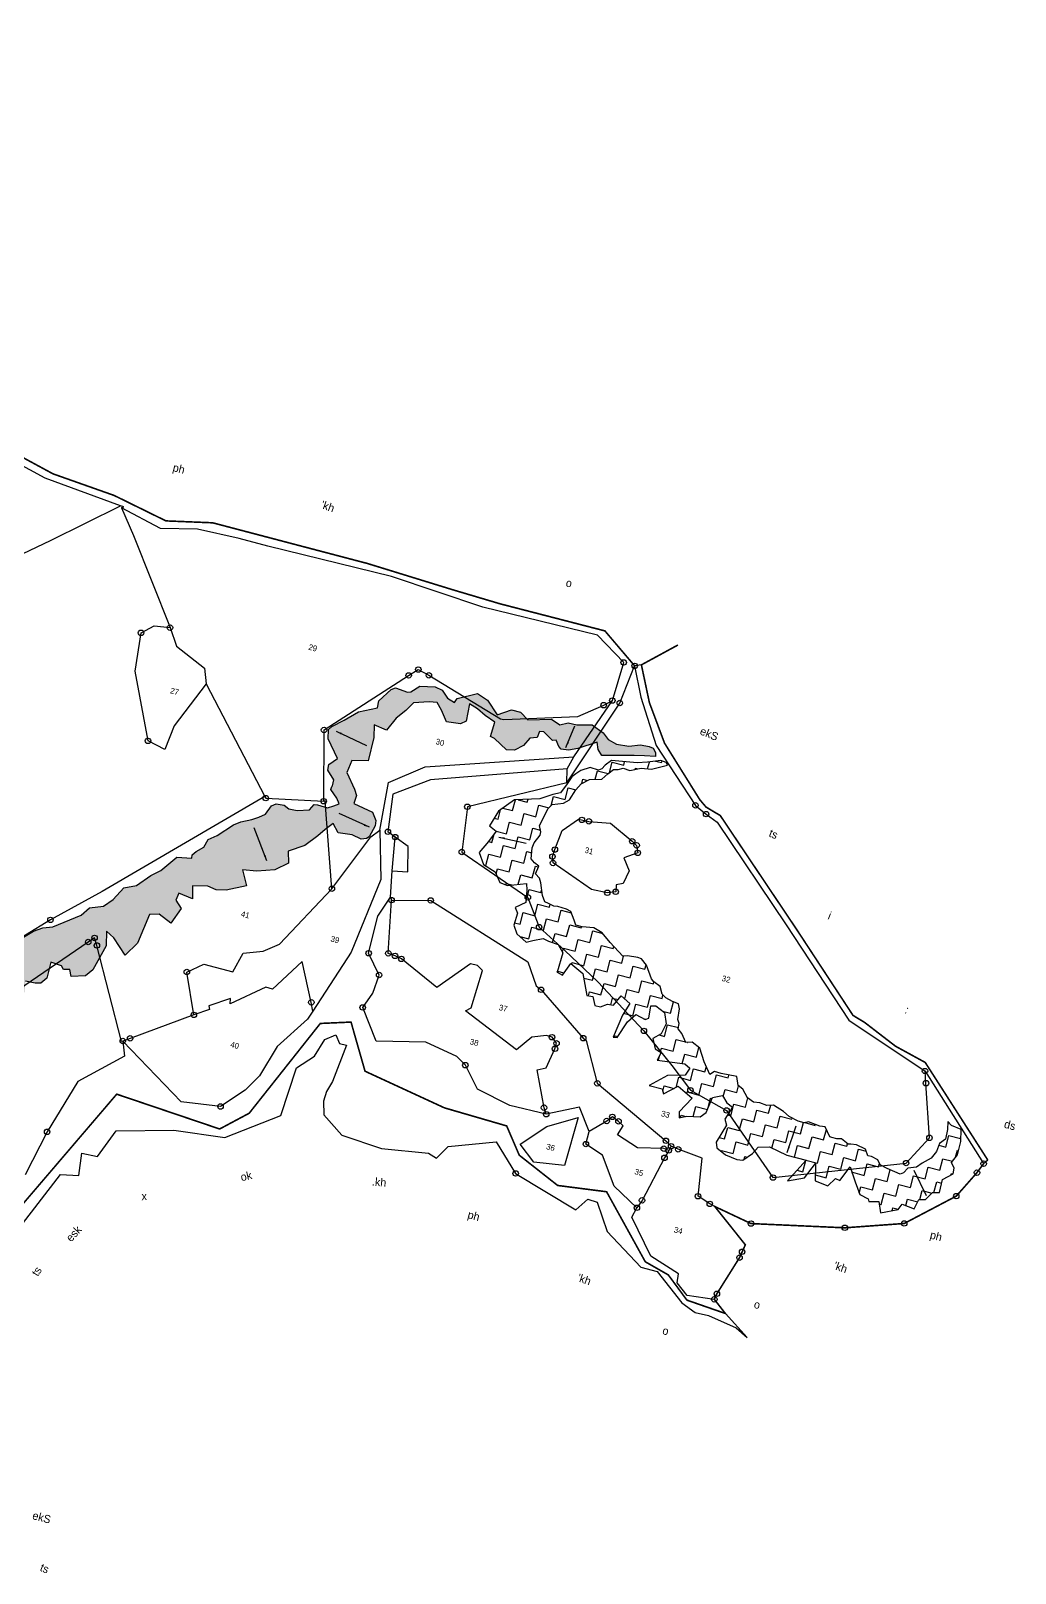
# Model space of a CAD drawing. Header units: metres. Extents: x 338290 to 342248, y 1766970 to 1770392.
# Drawn here: x 340462 to 341972, y 1767792 to 1770156 of the extents above; entities that cross this region are included whole.
import ezdxf

# ---------------------------------------------------------------- set-up
doc = ezdxf.new("R2010")
doc.units = ezdxf.units.M
doc.header["$MEASUREMENT"] = 0
doc.linetypes.add('DASHDOT', pattern=[1, 0.5, -0.25, 0, -0.25])
doc.linetypes.add('DIVIDE', pattern=[1.25, 0.5, -0.25, 0, -0.25, 0, -0.25])
for name, color, linetype in [('OFF', 1, 'Continuous'), ('POLY_HATCH', 12, 'Continuous'), ('POLY_PARCEL', 6, 'Continuous'), ('POLY_ROAD', 30, 'Continuous'), ('POLY_WATER', 4, 'Continuous'), ('SYM_ARROW', 1, 'Continuous'), ('SYM_STONE', 1, 'Continuous'), ('TEXT_MAPOUT', 7, 'Continuous'), ('TEXT_PARCEL', 7, 'Continuous'), ('V_BOUND_LINE', 7, 'Continuous'), ('V_BOUND_STREAM_LINE', 7, 'DASHDOT'), ('V_DIVIDE_LINE', 7, 'DIVIDE')]:
    doc.layers.add(name, color=color, linetype=linetype)
doc.styles.get("Standard").update_dxf_attribs({"font": 'simplex.shx'})
doc.styles.add('TEXT_MAP', font='')
doc.styles.get('TEXT_MAP').set_extended_font_data('Kruti Dev 050')
doc.dimstyles.get("Standard").update_dxf_attribs({"dimtxt": 0.18, "dimasz": 0.18, "dimexe": 0.18, "dimexo": 0.0625, "dimgap": 0.09, "dimtad": 0, "dimtih": 1, "dimtoh": 1, "dimdec": 4, "dimzin": 0, "dimdsep": 46, "dimtxsty": 'Standard', "dimcen": 0.09, "dimadec": 0, "dimazin": 0, "dimtfac": 1, "dimtdec": 4, "dimtofl": 0, "dimtmove": 0, "dimatfit": 3, "dimfxl": 0, "dimtolj": 1, "dimtzin": 0, "dimarcsym": 0})
pattern_1 = [(0, (2707.3048, 7385.6253), (3.75, 3.75), [3.75, -3.75]), (90, (2711.0548, 7385.6253), (-3.75, 3.75), [3.75, -3.75])]

# ---------------------------------------------------------------- blocks, each defined once
blk = doc.blocks.new('STONE')
blk.add_circle((0, 0), 0.851)
blk = doc.blocks.new('FDD')
at = {"layer": 'POLY_HATCH'}
h = blk.add_hatch(dxfattribs=at)
h.set_pattern_fill('ZIGZAG', color=256, scale=30, style=0)
h.set_pattern_definition(pattern_1)
h.paths.add_polyline_path([(3151.39, 7735.8), (3150.32, 7740.27), (3153.09, 7738.84), (3157.92, 7734.55), (3160.64, 7739.08), (3161.99, 7748.74), (3164.94, 7749.54), (3169.15, 7747.75), (3171.12, 7753.03), (3168.88, 7755.08), (3169.24, 7757.5), (3173.8, 7756.78), (3172.82, 7760.81), (3177.47, 7761.88), (3180.25, 7761.43), (3183.33, 7762.1), (3189.14, 7765.05), (3186.64, 7769.52), (3191.11, 7770.23), (3196.39, 7772.11), (3200.06, 7775.15), (3198.99, 7778.82), (3203.58, 7781.81), (3206.71, 7785.75), (3208.42, 7788.25), (3210.38, 7790.66), (3212.62, 7788.25), (3217.01, 7788.79), (3220.05, 7788.16), (3221.66, 7788.79), (3222.29, 7789.5), (3223.27, 7793.26), (3223.09, 7794.96), (3221.39, 7797.19), (3215.04, 7798.35), (3215.22, 7801.04), (3214.11, 7802.81), (3210.53, 7807.19), (3211.07, 7811.21), (3215.99, 7812.37), (3215.9, 7819.89), (3215.01, 7823.73), (3219.13, 7823.11), (3221.1, 7827.49), (3223.42, 7830.62), (3225.12, 7833.48), (3229.78, 7835.09), (3232.28, 7835.45), (3234.22, 7833.56), (3236.64, 7830.34), (3241.02, 7830.88), (3242.54, 7832.13), (3242.18, 7837.59), (3244.96, 7836.78), (3247.82, 7835.35), (3251.31, 7834.1), (3251.04, 7829.45), (3252.48, 7829.09), (3256.95, 7826.68), (3259.46, 7827.21), (3261.78, 7829.27), (3263.13, 7832.04), (3265.28, 7832.76), (3265.51, 7834.76), (3266.86, 7835.03), (3270.17, 7833.15), (3271.24, 7833.51), (3272.49, 7831.81), (3273.48, 7831.18), (3275.72, 7831.45), (3278.49, 7832.7), (3283.77, 7836.1), (3284.67, 7833.95), (3286.28, 7832.43), (3296.03, 7835.03), (3299.21, 7835.73), (3302.54, 7836.35), (3302.26, 7837.58), (3301.2, 7838.74), (3299.82, 7838.96), (3297.05, 7838.74), (3293.65, 7837.36), (3289.83, 7837.04), (3286.89, 7837.79), (3284.87, 7839.38), (3280.94, 7840.98), (3276.27, 7839.7), (3273.51, 7839.7), (3271.17, 7838.43), (3268.19, 7839.49), (3261.08, 7837.37), (3258.21, 7839.17), (3255.34, 7839.17), (3251.41, 7836.52), (3247.37, 7840.13), (3243.76, 7841.4), (3238.02, 7838.22), (3237.49, 7836.84), (3235.09, 7837.63), (3232.86, 7839.64), (3230.41, 7840.07), (3225.74, 7839.01), (3223.51, 7836.67), (3222.55, 7836.25), (3218.51, 7836.67), (3217.34, 7835.82), (3214.48, 7831.36), (3214.69, 7829.13), (3209.27, 7826.48), (3205.55, 7822.76), (3202.36, 7819.9), (3201.62, 7818.73), (3202.23, 7815.91), (3206.59, 7810.71), (3204.47, 7808.16), (3204.57, 7806.36), (3207.12, 7803.92), (3207.23, 7802.01), (3207.02, 7801.79), (3207.02, 7800.84), (3209.46, 7798.61), (3210.63, 7797.12), (3209.25, 7796.06), (3207.44, 7795), (3204.15, 7795.11), (3203.19, 7795), (3202.13, 7792.98), (3198.52, 7791.82), (3195.86, 7791.6), (3194.16, 7792.35), (3191.61, 7792.13), (3190.33, 7791.18), (3189.17, 7788.21), (3187.47, 7786.72), (3185.45, 7785.45), (3182.37, 7783.96), (3180.35, 7782.47), (3176.31, 7777.91), (3173.9, 7776.04), (3173.16, 7773.38), (3171.14, 7771.47), (3170.19, 7770.09), (3170.4, 7769.03), (3165.83, 7768.18), (3162, 7762.87), (3159.35, 7760.54), (3155.84, 7756.4), (3152.23, 7754.7), (3149.89, 7750.35), (3147.43, 7747.63), (3143.39, 7746.04), (3141.48, 7743.07), (3133.83, 7737.33), (3130.85, 7736.27), (3128.3, 7734.47), (3124.05, 7730.22), (3119.23, 7725.53), (3119.34, 7723.72), (3118.6, 7720.54), (3117.32, 7719.37), (3114.03, 7719.26), (3110.41, 7720.22), (3104.57, 7719.58), (3103.61, 7716.18), (3100.32, 7717.99), (3097.98, 7718.73), (3096.71, 7720.11), (3094.9, 7722.02), (3093.52, 7724.25), (3092.78, 7725.1), (3095.11, 7726.91), (3095.43, 7728.29), (3093.63, 7731.05), (3092.03, 7733.7), (3092.25, 7735.58), (3094.91, 7737.38), (3094.16, 7743.22), (3096.08, 7746.09), (3095.54, 7748.21), (3093.42, 7747.25), (3089.49, 7747.68), (3087.26, 7748.63), (3084.81, 7747.04), (3082.69, 7745.87), (3080.24, 7746.94), (3078.33, 7747.89), (3073.98, 7745.56), (3072.59, 7745.45), (3070.58, 7746.62), (3067.32, 7745.06), (3064.56, 7744.32), (3062.65, 7745.06), (3061.69, 7745.59), (3060.41, 7746.55), (3060.1, 7745.06), (3059.88, 7742.2), (3057.86, 7740.29), (3055.95, 7737.74), (3057.65, 7736.47), (3057.65, 7735.19), (3056.7, 7733.17), (3054.04, 7730.41), (3052.76, 7730.41), (3052.34, 7729.46), (3052.66, 7727.23), (3053.72, 7724.68), (3052.55, 7722.56), (3051.17, 7721.39), (3048.62, 7720.44), (3047.13, 7720.44), (3046.5, 7721.71), (3044.26, 7721.29), (3043.41, 7722.56), (3044.8, 7725.11), (3044.05, 7727.76), (3042.14, 7728.19), (3041.29, 7730.84), (3043.31, 7730.63), (3044.26, 7732.11), (3045.01, 7735.51), (3044.26, 7738.59), (3042.78, 7739.86), (3042.75, 7742.26), (3037.33, 7746.08), (3033.93, 7741.94), (3033.72, 7744.81), (3032.97, 7748.21), (3032.34, 7750.97), (3031.59, 7754.68), (3030.85, 7755.64), (3026.49, 7756.91), (3022.14, 7757.55), (3020.22, 7758.08), (3019.16, 7762.75), (3021.39, 7764.45), (3020.54, 7767.42), (3019.59, 7769.12), (3018.31, 7772.73), (3014.59, 7773.58), (3010.77, 7772.91), (3010.23, 7776.2), (3012.15, 7779.71), (3010.45, 7781.09), (3007.26, 7781.72), (3007.37, 7783.1), (3010.34, 7783.31), (3013.63, 7783.31), (3014.59, 7782.15), (3015.23, 7780.55), (3018.99, 7782.48), (3023.13, 7784.29), (3025.89, 7783.76), (3027.17, 7781.95), (3030.99, 7779.93), (3031.95, 7779.93), (3033.54, 7781.63), (3036.52, 7782.59), (3038.43, 7782.69), (3041.4, 7781.85), (3042.47, 7781), (3043.1, 7781.21), (3044.38, 7783.54), (3046.08, 7785.67), (3046.4, 7787.37), (3047.14, 7790.66), (3050.54, 7793.2), (3050.54, 7794.48), (3049.8, 7797.13), (3048.52, 7797.88), (3045.55, 7800.42), (3046.29, 7802.97), (3047.67, 7805.41), (3046.29, 7807.64), (3044.7, 7811.78), (3042.36, 7812.95), (3041.4, 7813.9), (3040.66, 7814.33), (3039.17, 7816.24), (3038.82, 7817.6), (3037.33, 7821.84), (3035.74, 7824.6), (3032.87, 7824.6), (3030.85, 7825.35), (3028.94, 7827.79), (3028.52, 7828.96), (3028.09, 7832.14), (3027.88, 7834.26), (3026.04, 7836.74), (3024.34, 7837.59), (3021.68, 7837.91), (3021.58, 7840.35), (3020.62, 7842.26), (3018.07, 7847.15), (3016.8, 7847.68), (3014.67, 7847.15), (3012.97, 7847.78), (3011.17, 7848.95), (3009.78, 7850.97), (3009.36, 7852.35), (3009.25, 7855), (3007.98, 7859.78), (3004.79, 7860.31), (3003.62, 7862.43), (3001.82, 7865.19), (3000.43, 7867.85), (3000.92, 7870.36), (2995.29, 7875.99), (2992.74, 7880.44), (2991.26, 7882.04), (2990.51, 7883.84), (2985.62, 7892.55), (2982.12, 7897.32), (2977.97, 7898.7), (2975.11, 7899.66), (2970.22, 7900.4), (2968.63, 7901.14), (2966.5, 7901.67), (2965.23, 7902.84), (2961.72, 7903.59), (2964.69, 7900.72), (2972.77, 7896.15), (2978.51, 7892.86), (2977.66, 7891.17), (2978.01, 7889.01), (2981.73, 7885.4), (2982.79, 7884.02), (2981.62, 7881.36), (2981.94, 7880.3), (2987.36, 7876.8), (2989.91, 7874.57), (2991.93, 7876.06), (2993.1, 7874.57), (2991.19, 7872.23), (2992.67, 7869.69), (2993.74, 7868.73), (2997.03, 7868.09), (2998.09, 7862.89), (2999.05, 7860.35), (3000.22, 7858.86), (3002.57, 7858.05), (3005.02, 7858.48), (3004.38, 7849.35), (3005.34, 7843.83), (3007.78, 7842.55), (3009.48, 7841.17), (3012.03, 7841.39), (3013.62, 7839.26), (3014.05, 7836.5), (3015.32, 7831.41), (3021.38, 7826.63), (3022.24, 7823.9), (3025.42, 7820.08), (3028.08, 7821.88), (3029.46, 7819.55), (3030.95, 7816.89), (3033.39, 7818.8), (3034.14, 7816.68), (3034.35, 7812.86), (3033.39, 7810.42), (3034.29, 7808.79), (3038.65, 7806.25), (3043.11, 7806.78), (3041.83, 7801.26), (3042.47, 7799.13), (3047.89, 7794.14), (3047.78, 7792.98), (3046.4, 7791.6), (3042.47, 7789.58), (3041.2, 7785.44), (3037.27, 7786.39), (3035.35, 7786.08), (3033.76, 7785.12), (3031.84, 7782.03), (3029.24, 7782.49), (3025.27, 7785.24), (3023.74, 7787.68), (3022.82, 7787.53), (3019.61, 7787.07), (3017.01, 7785.7), (3011.2, 7784.63), (3006.77, 7784.63), (3004.02, 7786.31), (3002.18, 7787.99), (3001.72, 7790.54), (3001.41, 7793.13), (3002.33, 7794.66), (3004.78, 7795.73), (3003.71, 7798.33), (2998.2, 7797.41), (2990.56, 7799.09), (2992.09, 7804.28), (2990.41, 7808.41), (2994.07, 7811), (2988.11, 7815.74), (2980.62, 7814.98), (2980.62, 7818.95), (2983.37, 7822), (2977.41, 7827.19), (2972.82, 7829.18), (2974.05, 7831.47), (2974.05, 7835.75), (2971.91, 7839.41), (2968.67, 7841.66), (2968.51, 7846.09), (2966.53, 7846.39), (2961.79, 7845.78), (2961.33, 7847.77), (2962.24, 7853.27), (2961.63, 7859.07), (2959.65, 7860.6), (2952.31, 7861.52), (2953.99, 7866.86), (2951.85, 7870.22), (2947.57, 7869.61), (2947.57, 7874.04), (2951.08, 7879.39), (2947.57, 7883.66), (2944.61, 7886.77), (2939.87, 7887.69), (2939.87, 7890.74), (2938.95, 7896.09), (2933.91, 7898.53), (2928.25, 7899.3), (2929.93, 7901.28), (2932.99, 7906.93), (2931.15, 7909.84), (2923.21, 7910.3), (2925.19, 7913.5), (2925.9, 7917.22), (2922.84, 7920.43), (2920.85, 7922.72), (2915.35, 7921.04), (2912.6, 7923.18), (2915.5, 7925.93), (2908.31, 7925.32), (2906.94, 7927.46), (2908.01, 7934.48), (2905.41, 7935.55), (2904.65, 7937.08), (2903.88, 7940.44), (2902.51, 7942.73), (2900.21, 7944.87), (2897.46, 7941.51), (2894.71, 7942.12), (2892.72, 7939.52), (2889.21, 7941.05), (2885.99, 7937.38), (2884.77, 7934.48), (2885.54, 7930.82), (2888.59, 7928.68), (2890.12, 7925.47), (2886.91, 7923.94), (2881.87, 7926.69), (2878.96, 7925.32), (2874.38, 7923.03), (2872.69, 7919.51), (2871.01, 7914.47), (2873.76, 7911.11), (2869.33, 7910.5), (2868.57, 7907.75), (2868.87, 7901.8), (2868.42, 7897.42), (2867.5, 7892.69), (2872.09, 7889.63), (2870.1, 7885.81), (2867.65, 7882.76), (2869.95, 7879.4), (2871.47, 7875.73), (2868.72, 7874.05), (2867.19, 7872.37), (2866.43, 7868.86), (2866.12, 7866.57), (2869.03, 7862.44), (2873.46, 7862.14), (2870.71, 7858.01), (2870.25, 7855.26), (2867.95, 7853.02), (2866.57, 7851.65), (2871.46, 7848.6), (2872.69, 7846.76), (2871.62, 7844.62), (2868.25, 7844.78), (2863.06, 7843.86), (2861.22, 7838.06), (2861.07, 7834.39), (2861.37, 7826.75), (2864.43, 7821.1), (2863.82, 7818.81), (2860.46, 7815.6), (2859.54, 7807.36), (2860.02, 7802.97), (2860.18, 7800.53), (2864.3, 7797.17), (2868.13, 7795.49), (2864.76, 7791.36), (2864.46, 7787.09), (2864, 7784.79), (2869.65, 7780.67), (2869.35, 7779.3), (2866.6, 7771.81), (2866.44, 7768.45), (2872.56, 7765.24), (2872.86, 7764.48), (2869.04, 7762.65), (2866.6, 7760.66), (2866.14, 7758.43), (2866.29, 7754.76), (2866.29, 7748.35), (2871.03, 7747.28), (2871.95, 7744.99), (2880.81, 7743.15), (2879.59, 7734.6), (2884.02, 7729.71), (2888.17, 7729.8), (2894.29, 7730.87), (2895.51, 7729.8), (2893.98, 7727.05), (2894.59, 7724.3), (2897.8, 7719.87), (2901.63, 7718.19), (2901.78, 7715.75), (2905.29, 7716.82), (2914.62, 7719.11), (2915.69, 7712.69), (2920.12, 7713.15), (2921.35, 7714.53), (2927.77, 7714.68), (2931.28, 7717.89), (2934.72, 7717.61), (2941.14, 7714.7), (2943.43, 7715.62), (2947.41, 7719.29), (2951.23, 7717), (2955.82, 7716.54), (2961.78, 7718.07), (2967.28, 7725.09), (2974.01, 7724.48), (2974.34, 7718.41), (2980.15, 7719.33), (2984.43, 7723.3), (2994.22, 7724.82), (2996.66, 7723.3), (2999.04, 7729.45), (2999.49, 7725.87), (3001.19, 7722.92), (2999.76, 7720.87), (3001.82, 7719.44), (3003.78, 7717.29), (3005.04, 7714.79), (3008.08, 7713.8), (3013.18, 7716.04), (3016.55, 7715.29), (3018.79, 7718.6), (3021.38, 7718.24), (3020.58, 7714.84), (3023.53, 7713.41), (3028.28, 7716.9), (3033.47, 7715.65), (3037.94, 7713.41), (3038.3, 7709.21), (3042.6, 7707.15), (3044.57, 7706.26), (3046.8, 7703.13), (3048.32, 7700.36), (3051.73, 7701.52), (3053.25, 7701.07), (3056.74, 7704.47), (3058.8, 7709.57), (3057.54, 7714.93), (3054.77, 7718.51), (3058.62, 7718.33), (3060.68, 7719.58), (3061.71, 7722.14), (3057.42, 7723.93), (3056.61, 7725.81), (3057.51, 7728.04), (3060.82, 7727.15), (3064.04, 7729.39), (3066.28, 7735.47), (3061.8, 7738.42), (3060.1, 7740.65), (3066.63, 7741.01), (3070.66, 7737.17), (3074.51, 7735.02), (3074.69, 7731.8), (3076.48, 7731.09), (3077.64, 7732.96), (3080.51, 7734.21), (3082.21, 7732.43), (3084.89, 7731.53), (3087.22, 7728.67), (3084.18, 7724.83), (3084.36, 7723.39), (3084.12, 7721.27), (3086.09, 7717.69), (3094.5, 7714.65), (3099.16, 7712.78), (3103.9, 7711.43), (3107.84, 7712.6), (3106.85, 7708.22), (3106.41, 7702.4), (3106.23, 7696.05), (3107.84, 7692.3), (3112.13, 7698.47), (3115.27, 7702.49), (3117.15, 7706.16), (3115.8, 7710.72), (3118.76, 7709.83), (3120.01, 7710.99), (3121.71, 7710.27), (3123.86, 7711.43), (3126.36, 7709.74), (3128.24, 7710.99), (3128.96, 7713.13), (3130.39, 7715.28), (3129.85, 7718.77), (3132.9, 7718.95), (3134.65, 7719.34), (3136, 7721.31), (3136, 7726.5), (3139.49, 7726.23), (3140.38, 7725.34), (3142.35, 7725.78), (3143.25, 7723.82), (3147.54, 7725.07), (3149.33, 7727.48)])
h.paths.add_polyline_path([(3047.24, 7716.16), (3047.03, 7714.68), (3046.07, 7712.66), (3043.52, 7711.28), (3040.65, 7710.01), (3039.38, 7710.32), (3038.63, 7713.93), (3031.73, 7717.54), (3027.67, 7719.77), (3025.55, 7720.73), (3023.85, 7722.64), (3020.87, 7723.28), (3017.79, 7723.17), (3014.28, 7724.97), (3013.07, 7727.75), (3009.89, 7732.63), (3005.96, 7732.74), (3004.15, 7734.75), (3002.45, 7737.09), (3000.11, 7737.51), (2999.37, 7735.6), (3002.13, 7731.25), (3001.39, 7730.51), (2997.24, 7732.53), (2994.48, 7731.15), (2992.04, 7731.99), (2994.48, 7734.22), (2996.11, 7737.59), (2996.75, 7741.41), (2998.76, 7742.47), (3001.21, 7743.74), (3002.27, 7746.29), (3000.57, 7753.19), (2996.43, 7760.94), (2992.92, 7764.55), (2993.56, 7766.78), (2997.06, 7767.63), (2998.34, 7771.03), (2993.83, 7776.83), (2987.77, 7781.5), (2980.87, 7791.8), (2976.94, 7794.35), (2975.98, 7797.32), (2975.24, 7805.96), (2969.29, 7813.07), (2967.59, 7815.3), (2963.94, 7824.9), (2958.21, 7835.51), (2954.27, 7838.8), (2952.57, 7841.35), (2952.15, 7843.05), (2951.41, 7841.77), (2951.72, 7837.21), (2955.97, 7832.33), (2957.25, 7830.73), (2956.61, 7829.46), (2957.25, 7826.91), (2957.36, 7824.9), (2959.59, 7822.14), (2960.65, 7820.86), (2961.29, 7818), (2960.54, 7816.93), (2960.97, 7815.13), (2962.56, 7813.01), (2964.26, 7811.52), (2965.67, 7809.32), (2966.41, 7806.99), (2968.86, 7805.18), (2970.02, 7803.27), (2970.98, 7799.98), (2970.98, 7798.49), (2972.57, 7795.73), (2972.57, 7792.87), (2976.29, 7790.85), (2976.61, 7788.94), (2978.52, 7785.12), (2979.59, 7782.04), (2980.56, 7781.2), (2984.69, 7777.94), (2982.99, 7775.92), (2985.33, 7772.42), (2987.88, 7772.21), (2989.69, 7771.46), (2989.69, 7769.55), (2989.37, 7768.7), (2988.41, 7764.99), (2991.07, 7760.42), (2993.62, 7756.18), (2995, 7751.82), (2993.62, 7751.51), (2991.92, 7755.43), (2990.43, 7757.13), (2988.31, 7759.57), (2985.97, 7760.42), (2984.8, 7762.01), (2981.51, 7763.18), (2977.47, 7762.44), (2974.92, 7759.89), (2970.45, 7753.58), (2971.52, 7748.59), (2976.4, 7741.59), (2978.95, 7739.36), (2982.67, 7738.19), (2983.84, 7739.15), (2985.43, 7737.45), (2988.83, 7737.24), (2992.13, 7738.19), (2993.51, 7741.16), (2994.47, 7740), (2994.36, 7737.77), (2992.98, 7734.58), (2989.68, 7732.35), (2986.6, 7733.1), (2983.95, 7734.9), (2981.29, 7736.28), (2979.91, 7735.24), (2975.76, 7732.05), (2972.79, 7731.63), (2970.13, 7733.01), (2965.35, 7735.24), (2963.28, 7735), (2957.12, 7729.91), (2955.53, 7729.48), (2953.72, 7729.8), (2949.26, 7731.6), (2944.9, 7732.88), (2940.65, 7731.29), (2937.68, 7729.27), (2933.53, 7730.54), (2931.83, 7729.59), (2927.9, 7729.27), (2925.88, 7728.84), (2923.33, 7731.18), (2919.61, 7731.5), (2917.54, 7731.71), (2912.66, 7730.54), (2906.92, 7730.01), (2906.39, 7732.66), (2904.9, 7734.36), (2905.11, 7735.32), (2903.73, 7737.34), (2903.52, 7739.35), (2901.93, 7740.41), (2898.74, 7742.01), (2896.4, 7743.81), (2892.58, 7745.51), (2891.09, 7747.21), (2889.71, 7752.09), (2888.96, 7753.9), (2884.61, 7757.72), (2882.02, 7759.36), (2880.96, 7762.76), (2881.7, 7768.28), (2877.67, 7772.2), (2877.35, 7774.22), (2877.67, 7778.53), (2878.94, 7780.87), (2877.88, 7785.43), (2877.67, 7787.87), (2877.99, 7790.42), (2877.35, 7795.2), (2878.94, 7798.91), (2878.2, 7801.14), (2875.97, 7804.01), (2875.65, 7805.28), (2876.18, 7806.98), (2875.97, 7809.31), (2876.18, 7812.9), (2877.56, 7816.3), (2877.67, 7819.91), (2876.82, 7821.39), (2877.67, 7824.15), (2877.56, 7827.02), (2876.71, 7830.74), (2873.95, 7835.19), (2873.63, 7839.02), (2876.18, 7844.85), (2877.27, 7847.05), (2875.25, 7853.1), (2875.67, 7857.66), (2878.22, 7863.5), (2878.54, 7866.79), (2877.48, 7870.93), (2873.97, 7871.89), (2874.4, 7874.54), (2878.77, 7875.67), (2880.26, 7878.53), (2878.14, 7880.66), (2878.67, 7888.09), (2880.37, 7890.32), (2880.79, 7892.97), (2881.54, 7896.37), (2882.17, 7898.38), (2881.75, 7900.98), (2879.94, 7903), (2881.75, 7905.12), (2886, 7908.09), (2885.47, 7911.91), (2886.85, 7913.29), (2889.93, 7916.48), (2890.04, 7917.96), (2891.42, 7919.98), (2894.18, 7921.79), (2895.78, 7924.65), (2896.63, 7926.78), (2899.28, 7927.31), (2901.89, 7927.78), (2904.15, 7925.76), (2905.11, 7923.85), (2906.38, 7921.73), (2907.98, 7919.71), (2909.78, 7917.27), (2912.86, 7915.68), (2915.41, 7915.15), (2916.08, 7912.09), (2914.38, 7906.46), (2912.15, 7905.51), (2919.8, 7902.96), (2920.76, 7902.11), (2922.35, 7898.18), (2921.93, 7895.53), (2922.67, 7892.45), (2926.07, 7887.14), (2928.94, 7885.23), (2931.06, 7883.32), (2933.21, 7878.16), (2942.03, 7875.72), (2942.56, 7871.47), (2941.29, 7868.18), (2933.32, 7870.2), (2930.34, 7870.2), (2928.43, 7866.59), (2938.63, 7863.51), (2940.12, 7862.34), (2941.39, 7858.09), (2944.26, 7851.73), (2948.19, 7848.12), (2951.7, 7854.17), (2953.08, 7852.57), (2955.31, 7850.88), (2956.8, 7848.01), (2956.16, 7845.78), (2956.37, 7844.93), (2958.55, 7841.87), (2962.59, 7838.58), (2967.69, 7833.8), (2967.9, 7832.21), (2968.22, 7830.19), (2969.18, 7826.26), (2969.81, 7825.31), (2975.98, 7822.12), (2977.04, 7820.53), (2979.38, 7818.51), (2978.31, 7816.6), (2977.25, 7812.99), (2986.18, 7804.82), (2986.71, 7803.23), (2986.97, 7800.92), (2987.6, 7797.84), (2994.08, 7794.55), (2996, 7792.32), (2997.38, 7790.2), (2997.17, 7788.93), (2997.06, 7787.33), (2997.7, 7786.06), (2998.76, 7784.26), (3000.67, 7782.56), (3003.43, 7780.86), (3006.3, 7777.89), (3007.47, 7775.45), (3007.37, 7772.79), (3007.58, 7769.82), (3010.02, 7766.95), (3013.53, 7766.42), (3014.91, 7765.25), (3016.18, 7763.98), (3016.72, 7762.39), (3016.32, 7760.07), (3016.22, 7755.5), (3018.55, 7753.17), (3021, 7752.43), (3023.87, 7750.73), (3025.78, 7748.39), (3026.84, 7746.16), (3025.57, 7743.61), (3025.57, 7742.45), (3027.9, 7740.54), (3031.2, 7739.05), (3031.94, 7737.67), (3033.96, 7735.55), (3035.13, 7734.59), (3037.47, 7731.02), (3037.57, 7727.95), (3037.68, 7726.67), (3040.65, 7724.55), (3041.72, 7722.85), (3041.93, 7721.58), (3043.41, 7719.88), (3045.75, 7719.35), (3046.5, 7717.86)], flags=16)
h = blk.add_hatch(dxfattribs=at)
h.set_pattern_fill('ZIGZAG', color=256, scale=30, style=0)
h.set_pattern_definition(pattern_1)
h.paths.add_polyline_path([(3316.25, 7772.6), (3314.28, 7774.13), (3313.03, 7774.29), (3309.78, 7773.97), (3308.41, 7773.45), (3303.54, 7776.64), (3300.39, 7778.9), (3297.41, 7779.73), (3293.84, 7779.1), (3291.8, 7779.1), (3290.85, 7780.52), (3289.18, 7782.82), (3287.71, 7783.24), (3284.88, 7783.35), (3283.64, 7783.14), (3281.76, 7783.56), (3280.6, 7783.72), (3279.34, 7785.44), (3277.87, 7789.19), (3277.09, 7790.5), (3275.52, 7791.44), (3275.88, 7794.06), (3274.41, 7794.69), (3273.05, 7795.68), (3272.48, 7799.04), (3272.69, 7800.69), (3273.89, 7803.52), (3273.79, 7804.57), (3272.95, 7806.4), (3274.21, 7812.21), (3275.1, 7813.68), (3278.4, 7815.04), (3279.94, 7816.54), (3281.09, 7820.05), (3282.19, 7822.25), (3284.39, 7824.19), (3288.06, 7825.34), (3289.48, 7827.39), (3290.89, 7829.17), (3292.27, 7829.56), (3293.68, 7830.35), (3295.88, 7830.14), (3299.13, 7831.71), (3302.38, 7832.28), (3306.84, 7834.74), (3306.26, 7835.43), (3304.43, 7835.64), (3300.6, 7834.01), (3297.56, 7833.02), (3289.59, 7831.71), (3288.02, 7829.82), (3287.31, 7828.38), (3286.41, 7827.8), (3283.69, 7827.96), (3281.07, 7826.28), (3279.86, 7824.87), (3278.87, 7823.61), (3278.03, 7821.15), (3276.66, 7817.9), (3274.52, 7816.8), (3270.9, 7814.5), (3263.34, 7812.16), (3259.4, 7807.45), (3257.78, 7802.37), (3260.29, 7801.27), (3258.83, 7797.5), (3256.84, 7793.47), (3259.04, 7790.17), (3263.23, 7788.87), (3265.43, 7786.04), (3268, 7785.78), (3273.56, 7787.82), (3274.24, 7785.88), (3274.87, 7782.06), (3272.04, 7779.7), (3273.21, 7778.16), (3273, 7774.18), (3274.58, 7771.87), (3278.14, 7770.04), (3280.03, 7771.14), (3282.96, 7772.55), (3284.76, 7772.11), (3287.96, 7771.9), (3290, 7769.75), (3289.79, 7763.47), (3291.63, 7763), (3293.25, 7767.13), (3297.71, 7765.09), (3300.7, 7758.75), (3302.5, 7758.89), (3303.91, 7756.32), (3305.64, 7756.43), (3307.64, 7757.74), (3309.47, 7757.9), (3311.1, 7761.35), (3314.29, 7759.73), (3312.93, 7755.64), (3311.88, 7748.26), (3313.14, 7748.42), (3314.98, 7754.02), (3317, 7756.9), (3320.2, 7756.11), (3321.19, 7756.74), (3320.77, 7760.67), (3322.35, 7761.03), (3325.49, 7759.72), (3326.85, 7756.43), (3326.17, 7753.07), (3324.02, 7750.93), (3325.54, 7747.99), (3327.59, 7747.36), (3327.01, 7744.8), (3335.68, 7745.81), (3337.51, 7744.92), (3336.67, 7742.46), (3331.32, 7740.94), (3326.66, 7736.43), (3330.75, 7736.49), (3331.64, 7735.07), (3335.47, 7738.53), (3340.6, 7736.01), (3337.77, 7730.88), (3338.19, 7729), (3340.29, 7730.1), (3344.48, 7731.04), (3345.95, 7732.77), (3346.68, 7737.85), (3349.57, 7739.26), (3351.45, 7737.38), (3353.5, 7736.54), (3352.08, 7732.3), (3353.13, 7730.62), (3351.37, 7724.62), (3351.94, 7723), (3355.19, 7721.53), (3358.91, 7720.96), (3360.8, 7721.32), (3363.21, 7724.1), (3364.47, 7726.4), (3367.83, 7727.4), (3373.75, 7726.3), (3379.92, 7726.25), (3375.89, 7718.6), (3380.87, 7720.85), (3383.01, 7725.98), (3384.27, 7720.75), (3388.57, 7720.28), (3390.3, 7723.1), (3391.77, 7722.79), (3393.76, 7727.76), (3396.43, 7723.63), (3398.85, 7720.17), (3401.76, 7719.52), (3402.18, 7718.74), (3405.22, 7719.58), (3406.63, 7716.22), (3411.61, 7718.63), (3412.4, 7720.57), (3416.49, 7720.1), (3417.13, 7723.32), (3419.12, 7723.79), (3420.7, 7726.46), (3422.79, 7727.04), (3422.69, 7731.18), (3425.52, 7733.74), (3425.37, 7735.51), (3424.06, 7737.03), (3425.26, 7739.8), (3425.21, 7744.1), (3424.37, 7747.76), (3421.17, 7748.24), (3419.78, 7749.12), (3420.26, 7746.72), (3420.42, 7743.67), (3418.98, 7741.91), (3418.66, 7739.18), (3417.54, 7736.78), (3415.29, 7734.54), (3413.91, 7732.85), (3411.29, 7731.91), (3410.35, 7730.13), (3409.51, 7729.5), (3405.11, 7730.13), (3402.7, 7730.71), (3401.54, 7732.07), (3399.39, 7732.59), (3398.29, 7732.49), (3396.98, 7734.27), (3393.97, 7734.87), (3392.24, 7734.66), (3391.35, 7734.4), (3388.99, 7735.55), (3387.52, 7735.13), (3385.9, 7735.13), (3385.22, 7735.19), (3383.07, 7737.91), (3381.39, 7737.59), (3377.61, 7738.07), (3376.43, 7737.43), (3374.44, 7737.48), (3371.4, 7738.16), (3369.25, 7739.16), (3365.74, 7740.36), (3363.74, 7739.73), (3361.44, 7739.94), (3359.5, 7739.63), (3357.3, 7740.52), (3355.15, 7742.77), (3353.55, 7743.48), (3352.34, 7746.1), (3347.42, 7745.73), (3345.27, 7745.89), (3344.11, 7744.63), (3341.39, 7747.99), (3338.98, 7751.76), (3336.17, 7752.99), (3334.28, 7752.36), (3332.4, 7754.77), (3330.93, 7755.87), (3330.77, 7757.54), (3330.04, 7758.69), (3329.72, 7761.99), (3328.99, 7763.41), (3327.05, 7763.72), (3324.69, 7764.27), (3323.28, 7765.05), (3322.12, 7767.2), (3319.87, 7768.14), (3318.87, 7768.83)])
at = {"layer": 'OFF'}
for points in [[(3291.06, 7862.97), (3289.09, 7862.14)], [(3277.86, 7821.41), (3276.79, 7825.72)], [(3433.88, 7739.24), (3434.81, 7740.7)], [(3367.62, 7673.57), (3376.05, 7668.07)]]:
    blk.add_lwpolyline(points, dxfattribs=at)
at = {"layer": 'POLY_HATCH'}
for points in [[(3124.05, 7730.22), (3128.3, 7734.47), (3130.85, 7736.27), (3133.83, 7737.33), (3141.48, 7743.07), (3143.39, 7746.04), (3147.43, 7747.63), (3149.89, 7750.35), (3152.23, 7754.7), (3155.84, 7756.4), (3159.35, 7760.54), (3162, 7762.87), (3165.83, 7768.18), (3170.4, 7769.03), (3170.19, 7770.09), (3171.14, 7771.47), (3173.16, 7773.38), (3173.9, 7776.04), (3176.31, 7777.91), (3180.35, 7782.47), (3182.37, 7783.96), (3185.45, 7785.45), (3187.47, 7786.72), (3189.17, 7788.21), (3190.33, 7791.18), (3191.61, 7792.13), (3194.16, 7792.35), (3195.86, 7791.6), (3198.52, 7791.82), (3202.13, 7792.98), (3203.19, 7795), (3204.15, 7795.11), (3207.44, 7795), (3209.25, 7796.06), (3210.63, 7797.12), (3209.46, 7798.61), (3207.02, 7800.84), (3207.02, 7801.79), (3207.23, 7802.01), (3207.12, 7803.92), (3204.57, 7806.36), (3204.47, 7808.16), (3206.59, 7810.71), (3202.23, 7815.91), (3201.62, 7818.73), (3202.36, 7819.9), (3205.55, 7822.76), (3209.27, 7826.48), (3214.69, 7829.13), (3214.48, 7831.36), (3217.34, 7835.82), (3218.51, 7836.67), (3222.55, 7836.25), (3223.51, 7836.67), (3225.74, 7839.01), (3230.41, 7840.07), (3232.86, 7839.64), (3235.09, 7837.63), (3237.49, 7836.84), (3238.02, 7838.22), (3243.76, 7841.4), (3247.37, 7840.13), (3251.41, 7836.52), (3255.34, 7839.17), (3258.21, 7839.17), (3261.08, 7837.37), (3268.19, 7839.49), (3271.17, 7838.43), (3273.51, 7839.7), (3276.27, 7839.7), (3280.94, 7840.98), (3284.87, 7839.38), (3286.89, 7837.79), (3289.83, 7837.04), (3293.65, 7837.36), (3297.05, 7838.74), (3299.82, 7838.96), (3301.2, 7838.74), (3302.26, 7837.58), (3302.54, 7836.35), (3299.21, 7835.73), (3296.03, 7835.03), (3286.28, 7832.43), (3284.67, 7833.95), (3283.77, 7836.1), (3278.49, 7832.7), (3275.72, 7831.45), (3273.48, 7831.18), (3272.49, 7831.81), (3271.24, 7833.51), (3270.17, 7833.15), (3266.86, 7835.03), (3265.51, 7834.76), (3265.28, 7832.76), (3263.13, 7832.04), (3261.78, 7829.27), (3259.46, 7827.21), (3256.95, 7826.68), (3252.48, 7829.09), (3251.04, 7829.45), (3251.31, 7834.1), (3247.82, 7835.35), (3244.96, 7836.78), (3242.18, 7837.59), (3242.54, 7832.13), (3241.02, 7830.88), (3236.64, 7830.34), (3234.22, 7833.56), (3232.28, 7835.45), (3229.78, 7835.09), (3225.12, 7833.48), (3223.42, 7830.62), (3221.1, 7827.49), (3219.13, 7823.11), (3215.01, 7823.73), (3215.9, 7819.89), (3215.99, 7812.37), (3211.07, 7811.21), (3210.53, 7807.19), (3214.11, 7802.81), (3215.22, 7801.04), (3215.04, 7798.35), (3221.39, 7797.19), (3223.09, 7794.96), (3223.27, 7793.26), (3222.29, 7789.5), (3221.66, 7788.79), (3220.05, 7788.16), (3217.01, 7788.79), (3212.62, 7788.25), (3210.38, 7790.66), (3208.42, 7788.25), (3206.71, 7785.75), (3203.58, 7781.81), (3198.99, 7778.82), (3200.06, 7775.15), (3196.39, 7772.11), (3191.11, 7770.23), (3186.64, 7769.52), (3189.14, 7765.05), (3183.33, 7762.1), (3180.25, 7761.43), (3177.47, 7761.88), (3172.82, 7760.81), (3173.8, 7756.78), (3169.24, 7757.5), (3168.88, 7755.08), (3171.12, 7753.03), (3169.15, 7747.75), (3164.94, 7749.54), (3161.99, 7748.74), (3160.64, 7739.08), (3157.92, 7734.55), (3153.09, 7738.84), (3150.32, 7740.27), (3151.39, 7735.8), (3149.33, 7727.48), (3147.54, 7725.07), (3143.25, 7723.82), (3142.35, 7725.78), (3140.38, 7725.34), (3139.49, 7726.23), (3136, 7726.5), (3136, 7721.31), (3134.65, 7719.34), (3132.9, 7718.95), (3129.85, 7718.77)], [(3419.78, 7749.12), (3420.26, 7746.72), (3420.42, 7743.67), (3418.98, 7741.91), (3418.66, 7739.18), (3417.54, 7736.78), (3415.29, 7734.54), (3413.91, 7732.85), (3411.29, 7731.91), (3410.35, 7730.13), (3409.51, 7729.5), (3405.11, 7730.13), (3402.7, 7730.71), (3401.54, 7732.07), (3399.39, 7732.59), (3398.29, 7732.49), (3396.98, 7734.27), (3393.97, 7734.87), (3392.24, 7734.66), (3391.35, 7734.4), (3388.99, 7735.55), (3387.52, 7735.13), (3385.9, 7735.13), (3385.22, 7735.19), (3383.07, 7737.91), (3381.39, 7737.59), (3377.61, 7738.07), (3376.43, 7737.43), (3374.44, 7737.48), (3371.4, 7738.16), (3369.25, 7739.16), (3365.74, 7740.36), (3363.74, 7739.73), (3361.44, 7739.94), (3359.5, 7739.63), (3357.3, 7740.52), (3355.15, 7742.77), (3353.55, 7743.48), (3352.34, 7746.1), (3347.42, 7745.73), (3345.27, 7745.89), (3344.11, 7744.63), (3341.39, 7747.99), (3338.98, 7751.76), (3336.17, 7752.99), (3334.28, 7752.36), (3332.4, 7754.77), (3330.93, 7755.87), (3330.77, 7757.54), (3330.04, 7758.69), (3329.72, 7761.99), (3328.99, 7763.41), (3327.05, 7763.72), (3324.69, 7764.27), (3323.28, 7765.05), (3322.12, 7767.2), (3319.87, 7768.14), (3318.87, 7768.83), (3316.25, 7772.6), (3314.28, 7774.13), (3313.03, 7774.29), (3309.78, 7773.97), (3308.41, 7773.45), (3303.54, 7776.64), (3300.39, 7778.9), (3297.41, 7779.73), (3293.84, 7779.1), (3291.8, 7779.1), (3290.85, 7780.52), (3289.18, 7782.82), (3287.71, 7783.24), (3284.88, 7783.35), (3283.64, 7783.14), (3281.76, 7783.56), (3280.6, 7783.72), (3279.34, 7785.44), (3277.87, 7789.19), (3277.09, 7790.5), (3275.52, 7791.44), (3275.88, 7794.06), (3274.41, 7794.69), (3273.05, 7795.68), (3272.48, 7799.04), (3272.69, 7800.69), (3273.89, 7803.52), (3273.79, 7804.57), (3272.95, 7806.4), (3274.21, 7812.21), (3275.1, 7813.68), (3278.4, 7815.04), (3279.94, 7816.54), (3281.09, 7820.05), (3282.19, 7822.25), (3284.39, 7824.19), (3288.06, 7825.34), (3289.48, 7827.39), (3290.89, 7829.17), (3292.27, 7829.56), (3293.68, 7830.35), (3295.88, 7830.14), (3299.13, 7831.71), (3302.38, 7832.28), (3306.84, 7834.74), (3306.26, 7835.43), (3304.43, 7835.64), (3300.6, 7834.01), (3297.56, 7833.02), (3289.59, 7831.71), (3288.02, 7829.82), (3287.31, 7828.38), (3286.41, 7827.8), (3283.69, 7827.96), (3281.07, 7826.28), (3279.86, 7824.87), (3278.87, 7823.61), (3278.03, 7821.15), (3276.66, 7817.9), (3274.52, 7816.8), (3270.9, 7814.5), (3263.34, 7812.16), (3259.4, 7807.45), (3257.78, 7802.37), (3260.29, 7801.27), (3258.83, 7797.5), (3256.84, 7793.47), (3259.04, 7790.17), (3263.23, 7788.87), (3265.43, 7786.04), (3268, 7785.78), (3273.56, 7787.82), (3274.24, 7785.88), (3274.87, 7782.06), (3272.04, 7779.7), (3273.21, 7778.16), (3273, 7774.18), (3274.58, 7771.87), (3278.14, 7770.04), (3280.03, 7771.14), (3282.96, 7772.55), (3284.76, 7772.11), (3287.96, 7771.9), (3290, 7769.75), (3289.79, 7763.47), (3291.63, 7763), (3293.25, 7767.13), (3297.71, 7765.09), (3300.7, 7758.75), (3302.5, 7758.89), (3303.91, 7756.32), (3305.64, 7756.43), (3307.64, 7757.74), (3309.47, 7757.9), (3311.1, 7761.35), (3314.29, 7759.73), (3312.93, 7755.64), (3311.88, 7748.26), (3313.14, 7748.42), (3314.98, 7754.02), (3317, 7756.9), (3320.2, 7756.11), (3321.19, 7756.74), (3320.77, 7760.67), (3322.35, 7761.03), (3325.49, 7759.72), (3326.85, 7756.43), (3326.17, 7753.07), (3324.02, 7750.93), (3325.54, 7747.99), (3327.59, 7747.36), (3327.01, 7744.8), (3335.68, 7745.81), (3337.51, 7744.92), (3336.67, 7742.46), (3331.32, 7740.94), (3326.66, 7736.43), (3330.75, 7736.49), (3331.64, 7735.07), (3335.47, 7738.53), (3340.6, 7736.01), (3337.77, 7730.88), (3338.19, 7729), (3340.29, 7730.1), (3344.48, 7731.04), (3345.95, 7732.77), (3346.68, 7737.85), (3349.57, 7739.26), (3351.45, 7737.38), (3353.5, 7736.54), (3352.08, 7732.3), (3353.13, 7730.62), (3351.37, 7724.62), (3351.94, 7723), (3355.19, 7721.53), (3358.91, 7720.96), (3360.8, 7721.32), (3363.21, 7724.1), (3364.47, 7726.4), (3367.83, 7727.4), (3373.75, 7726.3), (3379.92, 7726.25), (3375.89, 7718.6), (3380.87, 7720.85), (3383.01, 7725.98), (3384.27, 7720.75), (3388.57, 7720.28), (3390.3, 7723.1), (3391.77, 7722.79), (3393.76, 7727.76), (3396.43, 7723.63), (3398.85, 7720.17), (3401.76, 7719.52), (3402.18, 7718.74), (3405.22, 7719.58), (3406.63, 7716.22), (3411.61, 7718.63), (3412.4, 7720.57), (3416.49, 7720.1), (3417.13, 7723.32), (3419.12, 7723.79), (3420.7, 7726.46), (3422.79, 7727.04), (3422.69, 7731.18), (3425.52, 7733.74), (3425.37, 7735.51), (3424.06, 7737.03), (3425.26, 7739.8), (3425.21, 7744.1), (3424.37, 7747.76), (3421.17, 7748.24), (3419.78, 7749.12)]]:
    blk.add_lwpolyline(points, dxfattribs=at)
at = {"layer": 'POLY_PARCEL'}
for points in [[(3036.4, 7798.09), (3053.32, 7812.59), (3102.61, 7853.95), (3121.07, 7869.95)], [(3121.52, 7869.38), (3127.3, 7861.99), (3145.63, 7837.02)], [(3205.77, 7796.68), (3200.26, 7818.25), (3221.53, 7841.42), (3223.99, 7843.95), (3227.65, 7843.04), (3252.73, 7835.58), (3253.78, 7835.58), (3275.94, 7842.41), (3282.84, 7847.82), (3285.1, 7849.9)], [(3161.01, 7822.86), (3154.6, 7807.66), (3153.61, 7799.8), (3147.9, 7801.07), (3138.53, 7821.08), (3137.26, 7833.16), (3140.64, 7836.32), (3145.63, 7837.02)], [(3145.63, 7837.02), (3149.01, 7831.95), (3159.25, 7827.46), (3161.01, 7822.86)], [(3161.01, 7822.86), (3187.62, 7793.49)], [(3277.86, 7821.41), (3249.64, 7806.35), (3251.52, 7792.24), (3275.07, 7783.75), (3280.83, 7775.63), (3290.47, 7770.64), (3302.94, 7763.74), (3320.69, 7752.55), (3331.92, 7744.26), (3339.44, 7738.3), (3351.95, 7735.03), (3371.28, 7718.42), (3410.4, 7733.3), (3415.47, 7742.77), (3410.09, 7759.01), (3408.86, 7762.6)], [(3287.54, 7811.53), (3294.17, 7812.69), (3302.22, 7808.94), (3303.86, 7808.05), (3304.81, 7805.87), (3300.92, 7803.28), (3303.58, 7799.73), (3302.83, 7795.43), (3300.79, 7794.48), (3301.2, 7792.36), (3298.74, 7791.41), (3293.69, 7791.14), (3279.97, 7796.12), (3279.29, 7798.03), (3279.49, 7800.34), (3280.17, 7806.69), (3284.27, 7811.39), (3287.54, 7811.53)], [(3187.62, 7793.49), (3188.01, 7793.06), (3205.77, 7796.68)], [(3215.14, 7770.9), (3206.23, 7796.78), (3205.77, 7796.68)], [(3187.62, 7793.49), (3145.87, 7751.93), (3132.53, 7739.26), (3126.22, 7732.67), (3112.9, 7719.54), (3104.76, 7711.4)], [(3215.14, 7770.9), (3222.83, 7789.65), (3225.03, 7792.41)], [(3231.91, 7781.07), (3236.82, 7782.01), (3234.9, 7789.65), (3230.23, 7791.49)], [(3183.37, 7721.88), (3177.87, 7734.27), (3182.44, 7737.96), (3191.78, 7737.91), (3193.37, 7744.42), (3199.3, 7746.6), (3203.66, 7749.98), (3215.14, 7770.9)], [(3233.52, 7772.91), (3234.08, 7772.16)], [(3234.08, 7772.16), (3245.95, 7775.16), (3280.22, 7764.23), (3284.54, 7757.69), (3286.39, 7756.87), (3302.94, 7745.57), (3303.96, 7745.05), (3310.75, 7733.04), (3336.01, 7721.07), (3338.01, 7719.84)], [(3297.74, 7719.66), (3296.56, 7721.46), (3291.48, 7732.36), (3294.1, 7733.69), (3295.22, 7740.12), (3295.27, 7741.91), (3293.42, 7743.4), (3291.58, 7743.5), (3287.27, 7741.81), (3283.67, 7736.74), (3265.23, 7744.54), (3266.62, 7745.92), (3267.12, 7758.1), (3265.23, 7759.18), (3263.02, 7759.13), (3254.65, 7749.29), (3241.69, 7755.17), (3239.54, 7755.58), (3237.31, 7755.81), (3234.08, 7772.16)], [(3219.08, 7732.38), (3217.9, 7734.93), (3211.87, 7746.51), (3205.12, 7735.88), (3202.97, 7735.88), (3193.51, 7728.1), (3193.12, 7729.68), (3187.24, 7725.8), (3187.64, 7724.77), (3183.37, 7721.88)], [(3183.37, 7721.88), (3165.95, 7709.75), (3163.94, 7708.35), (3163.59, 7708.11), (3148.57, 7735.2), (3147.29, 7737.3), (3145.7, 7735.56), (3105.99, 7689.96), (3103.73, 7687.65)], [(3337.66, 7718.38), (3336.01, 7718.53), (3327.96, 7716.69), (3320.93, 7719.04), (3321.9, 7722.27), (3320.16, 7723.2), (3317.95, 7724.07), (3316.56, 7722.38), (3312.14, 7717.82)], [(3307.65, 7721.14), (3307.35, 7705.61), (3297.8, 7704.17), (3292.21, 7708.58), (3298.93, 7715.96), (3307.65, 7721.14)], [(3337.66, 7718.38), (3336.94, 7715.81), (3333.5, 7701.18), (3332.53, 7698.55)], [(3338.01, 7719.84), (3337.66, 7718.38)], [(3355.99, 7705.07), (3354.27, 7705.48), (3350.1, 7706.87), (3348.38, 7718.71), (3340.42, 7719.47), (3338.01, 7719.84)]]:
    blk.add_lwpolyline(points, dxfattribs=at)
at = {"layer": 'POLY_ROAD'}
for points in [[(3277.92, 7829.87), (3285.1, 7849.9), (3285.52, 7862.32), (3275.45, 7868.44), (3238.59, 7867.88), (3208.56, 7870.01), (3168.77, 7869.38), (3159.45, 7869.45), (3146.21, 7868.95), (3134.94, 7866.28), (3121.52, 7869.38), (3122.09, 7869.85), (3121.07, 7869.95), (3096.08, 7872.36), (3064.25, 7880.18)], [(3277.86, 7821.41), (3287.54, 7849.73), (3289.09, 7862.14), (3293.44, 7853.15), (3301.86, 7839.75), (3318.49, 7824.77), (3322.41, 7822.98), (3326.34, 7821.43), (3355.31, 7795.81), (3381.84, 7771.98), (3408.86, 7762.6), (3433.88, 7739.24)], [(3276.79, 7825.72), (3277.92, 7829.87)]]:
    blk.add_lwpolyline(points, dxfattribs=at)
at = {"layer": 'POLY_WATER'}
for points in [[(3225.03, 7792.41), (3229.19, 7777.58), (3226.01, 7753.27), (3219.08, 7732.38), (3218.05, 7729.54), (3211.01, 7718.9), (3207.98, 7708.62), (3204.79, 7703.14), (3198.68, 7696.29), (3186.36, 7694.55), (3163.94, 7708.35), (3165.7, 7703.95), (3153.52, 7692.55), (3148.23, 7674.94), (3144.99, 7660.18)], [(3225.03, 7792.41), (3223.84, 7807.45), (3233.7, 7815.05), (3277.92, 7829.87)], [(3276.79, 7825.72), (3236.34, 7811.55), (3226.11, 7804.27), (3227.59, 7792.52)], [(3363.17, 7676.98), (3354.67, 7675.99), (3350.62, 7679.07), (3350.36, 7681.89), (3340.51, 7685.04), (3331.73, 7695.31), (3332.53, 7698.55), (3323.96, 7703.32), (3317.95, 7711.75), (3312.09, 7713.77), (3312.14, 7717.82), (3307.21, 7724.38), (3297.74, 7719.66), (3286.08, 7719.42), (3274.94, 7721.82), (3269.42, 7728.1), (3266.19, 7730.05), (3255.67, 7731.9), (3240.51, 7728.35), (3233.83, 7737.44), (3235.78, 7742.57), (3236.24, 7748.54), (3231.36, 7754.29), (3231.16, 7766.21), (3233.52, 7772.91), (3231.91, 7781.07), (3230.23, 7791.49), (3227.59, 7792.52)], [(3143.6, 7634.62), (3155.68, 7663.14), (3161.27, 7664.22), (3160.45, 7671.21), (3165.43, 7671.42), (3169.02, 7680.65), (3186.44, 7685.44), (3202.38, 7687.29), (3217.64, 7698.34), (3218.61, 7713.95), (3223.09, 7718.96), (3224.89, 7724.8), (3227.91, 7727.06), (3229.61, 7724.75), (3231.87, 7724.8), (3230.58, 7712.73), (3229.51, 7709.14), (3229.4, 7706.05), (3230.53, 7701.95), (3237.63, 7697.22), (3250.61, 7696.24), (3265.22, 7698.6), (3268.04, 7697.73), (3270.66, 7702.13), (3284.75, 7707.39), (3293.17, 7699.34), (3314.23, 7693.1), (3317.05, 7697.3), (3320.08, 7697.1), (3325.41, 7689.04), (3338.44, 7680.89), (3343.72, 7680.94), (3353.64, 7673.37), (3358.36, 7671.52), (3362.67, 7671.62), (3372.05, 7670.13), (3376.05, 7668.07)]]:
    blk.add_lwpolyline(points, dxfattribs=at)
at = {"layer": 'V_BOUND_LINE', "const_width": 0.5}
for points in [[(2879.72, 7959.99), (2901.03, 7957.13), (2908.96, 7954.76), (2918.96, 7941.83), (2930.08, 7929.98), (2944.5, 7926.92), (2962.74, 7907.31), (2983.96, 7899.67), (2995.91, 7882.15), (3064.44, 7882.55), (3098.08, 7874.27), (3118.3, 7872.56), (3135.96, 7868.96), (3150.23, 7872.07), (3200.2, 7871.99), (3228.4, 7870.77), (3243.58, 7870.27), (3277.35, 7870.36), (3289.09, 7862.14)], [(3434.81, 7740.7), (3408.24, 7765.21), (3397.98, 7767.78), (3386.78, 7772.52), (3382.69, 7773.74), (3359, 7795.15), (3326.79, 7823.66), (3321.82, 7825.1), (3319.36, 7826.83), (3304.24, 7841.13), (3296.46, 7852.19), (3291.06, 7862.97)], [(3363.17, 7676.98), (3363.49, 7678.86), (3367.5, 7691.58), (3367.83, 7693.54), (3368.24, 7695.91), (3355.99, 7705.07), (3368.28, 7702.77), (3396.98, 7708.9), (3414.59, 7714.89), (3428.17, 7727.27), (3432.58, 7736.01), (3433.88, 7739.24)]]:
    blk.add_lwpolyline(points, dxfattribs=at)
at = {"layer": 'V_BOUND_STREAM_LINE', "const_width": 0.5}
blk.add_lwpolyline([(3363.17, 7676.98), (3367.62, 7673.57), (3354.93, 7674.58), (3347.33, 7680.73), (3339.33, 7682.89), (3322.11, 7700.99), (3306.82, 7699.03), (3292.83, 7705.14), (3286.71, 7713), (3266.45, 7713.55), (3239.57, 7718.36), (3231.46, 7732.1), (3222.28, 7729.26), (3207.86, 7696.51), (3200.18, 7689.42), (3166.31, 7691.82), (3145.11, 7648.16)], dxfattribs=at)
at = {"layer": 'V_DIVIDE_LINE', "ltscale": 10, "const_width": 0.5}
blk.add_lwpolyline([(3291.06, 7862.97), (3300.55, 7871.87)], dxfattribs=at)
at = {"layer": 'SYM_STONE'}
for p in [(3285.52, 7862.32), (3289.09, 7862.14), (3282.84, 7847.82), (3285.1, 7849.9), (3287.54, 7849.73), (3223.99, 7843.95), (3227.65, 7843.04), (3145.63, 7837.02), (3221.53, 7841.42), (3137.26, 7833.16), (3318.49, 7824.77), (3322.41, 7822.98), (3200.26, 7818.25), (3285.29, 7811.43), (3287.54, 7811.53), (3302.22, 7808.94), (3249.64, 7806.35), (3303.86, 7808.05), (3304.81, 7805.87), (3147.9, 7801.07), (3279.49, 7800.34), (3205.77, 7796.68), (3279.29, 7798.03), (3279.97, 7796.12), (3188.01, 7793.06), (3227.59, 7792.52), (3230.23, 7791.49), (3251.52, 7792.24), (3298.74, 7791.41), (3301.2, 7792.36), (3275.07, 7783.75), (3245.95, 7775.16), (3280.83, 7775.63), (3215.14, 7770.9), (3234.08, 7772.16), (3408.86, 7762.6), (3237.31, 7755.81), (3239.54, 7755.58), (3241.69, 7755.17), (3286.39, 7756.87), (3410.09, 7759.01), (3231.36, 7754.29), (3320.69, 7752.55), (3236.24, 7748.54), (3302.94, 7745.57), (3293.42, 7743.4), (3295.27, 7741.91), (3415.47, 7742.77), (3132.53, 7739.26), (3147.29, 7737.3), (3233.83, 7737.44), (3295.22, 7740.12), (3339.44, 7738.3), (3432.58, 7736.01), (3433.88, 7739.24), (3145.7, 7735.56), (3148.57, 7735.2), (3177.87, 7734.27), (3217.9, 7734.93), (3310.75, 7733.04), (3351.95, 7735.03), (3410.4, 7733.3), (3269.42, 7728.1), (3428.17, 7727.27), (3183.37, 7721.88), (3296.56, 7721.46), (3316.56, 7722.38), (3317.95, 7724.07), (3320.16, 7723.2), (3297.74, 7719.66), (3336.01, 7721.07), (3336.01, 7718.53), (3337.66, 7718.38), (3338.01, 7719.84), (3340.42, 7719.47), (3371.28, 7718.42), (3312.09, 7713.77), (3336.94, 7715.81), (3414.59, 7714.89), (3163.94, 7708.35), (3165.95, 7709.75), (3396.98, 7708.9), (3350.1, 7706.87), (3354.27, 7705.48), (3368.28, 7702.77), (3293.17, 7699.34), (3332.53, 7698.55), (3333.5, 7701.18), (3198.68, 7696.29), (3367.83, 7693.54), (3367.5, 7691.58), (3363.49, 7678.86), (3148.23, 7674.94), (3363.17, 7676.98)]:
    blk.add_blockref('STONE', p, dxfattribs=at)
at = {"layer": 'TEXT_MAPOUT', "style": 'TEXT_MAP'}
for s, p in [('ph', (3133.9, 7884.54)), ('ds', (3437.03, 7751.72)), ('ph', (3423.35, 7712.38)), ('ph', (3281.98, 7682.01))]:
    blk.add_text(s, height=2.5, dxfattribs=at).set_placement(p)
for s, rotation, p in [('’kh', 355.2408, (3181.5, 7885.06)), ('o', 2.2005, (3261.84, 7880.71)), ('ekS', 352.5226, (3313.99, 7846.62)), ('ts', 352.5226, (3342.89, 7821.19)), ('i', 352.5226, (3367.25, 7800.86)), (':', 352.5226, (3397.94, 7778.53)), ('’kh', 355.2408, (3396.55, 7695.56)), ('.kh', 9.9731, (3250.62, 7684.34)), ('o', 2.2005, (3375.64, 7677.48)), ('ok', 27.5367, (3210.92, 7675.34)), ('’kh', 355.2408, (3320.02, 7671.67)), ('x', 16.0386, (3182.22, 7661.74)), ('o', 2.2005, (3350.05, 7662.34)), ('esk', 61.8816, (3164.2, 7643.4)), ('ts', 71.5004, (3156.87, 7630.34)), ('ekS', 359.6489, (3174.14, 7556.74)), ('ts', 352.5226, (3180.48, 7541.74))]:
    blk.add_text(s, height=2.5, rotation=rotation, dxfattribs=at).set_placement(p)
at = {"layer": 'TEXT_PARCEL', "style": 'TEXT_MAP'}
for s, p in [('29', (3189.05, 7841.29)), ('30', (3234.97, 7822.8)), ('27', (3150.7, 7817.22)), ('31', (3288.58, 7801.74)), ('32', (3340.14, 7773.8)), ('41', (3189.71, 7755.31)), ('39', (3218.77, 7754.86)), ('37', (3275.04, 7747.41)), ('38', (3268.97, 7734.79)), ('33', (3332.47, 7728.15)), ('40', (3196.8, 7715.02)), ('36', (3300.34, 7709.1)), ('35', (3329.05, 7708.49)), ('34', (3345.52, 7694.05))]:
    blk.add_text(s, height=1.8, dxfattribs=at).set_placement(p)
at = {"layer": 'SYM_ARROW'}
for points in [[(3274.75, 7832.06), (3275.81, 7839.26)], [(3204.06, 7818.81), (3214.28, 7816.95)], [(3261.55, 7799.69), (3270.34, 7799.96)], [(3221.64, 7792.42), (3211.4, 7794.17)], [(3193.27, 7774.23), (3186.82, 7783.11)], [(3373.59, 7727.1), (3374.25, 7735.86)], [(3419.11, 7724.96), (3413.43, 7731.66)]]:
    blk.add_leader(points, dimstyle='Standard', override={"dimasz": 1.8, "dimgap": 0.09, "dimtad": 0}, dxfattribs=at)

msp = doc.modelspace()

# ---------------------------------------------------------------- block references
at = {"xscale": 4.9074735365611, "yscale": 4.9074735365611, "zscale": 4.9074735365611, "rotation": 345.3688512528218}
msp.add_blockref('FDD', (316024.6, 1735927.4), dxfattribs=at)

doc.saveas('drawing.dxf')
